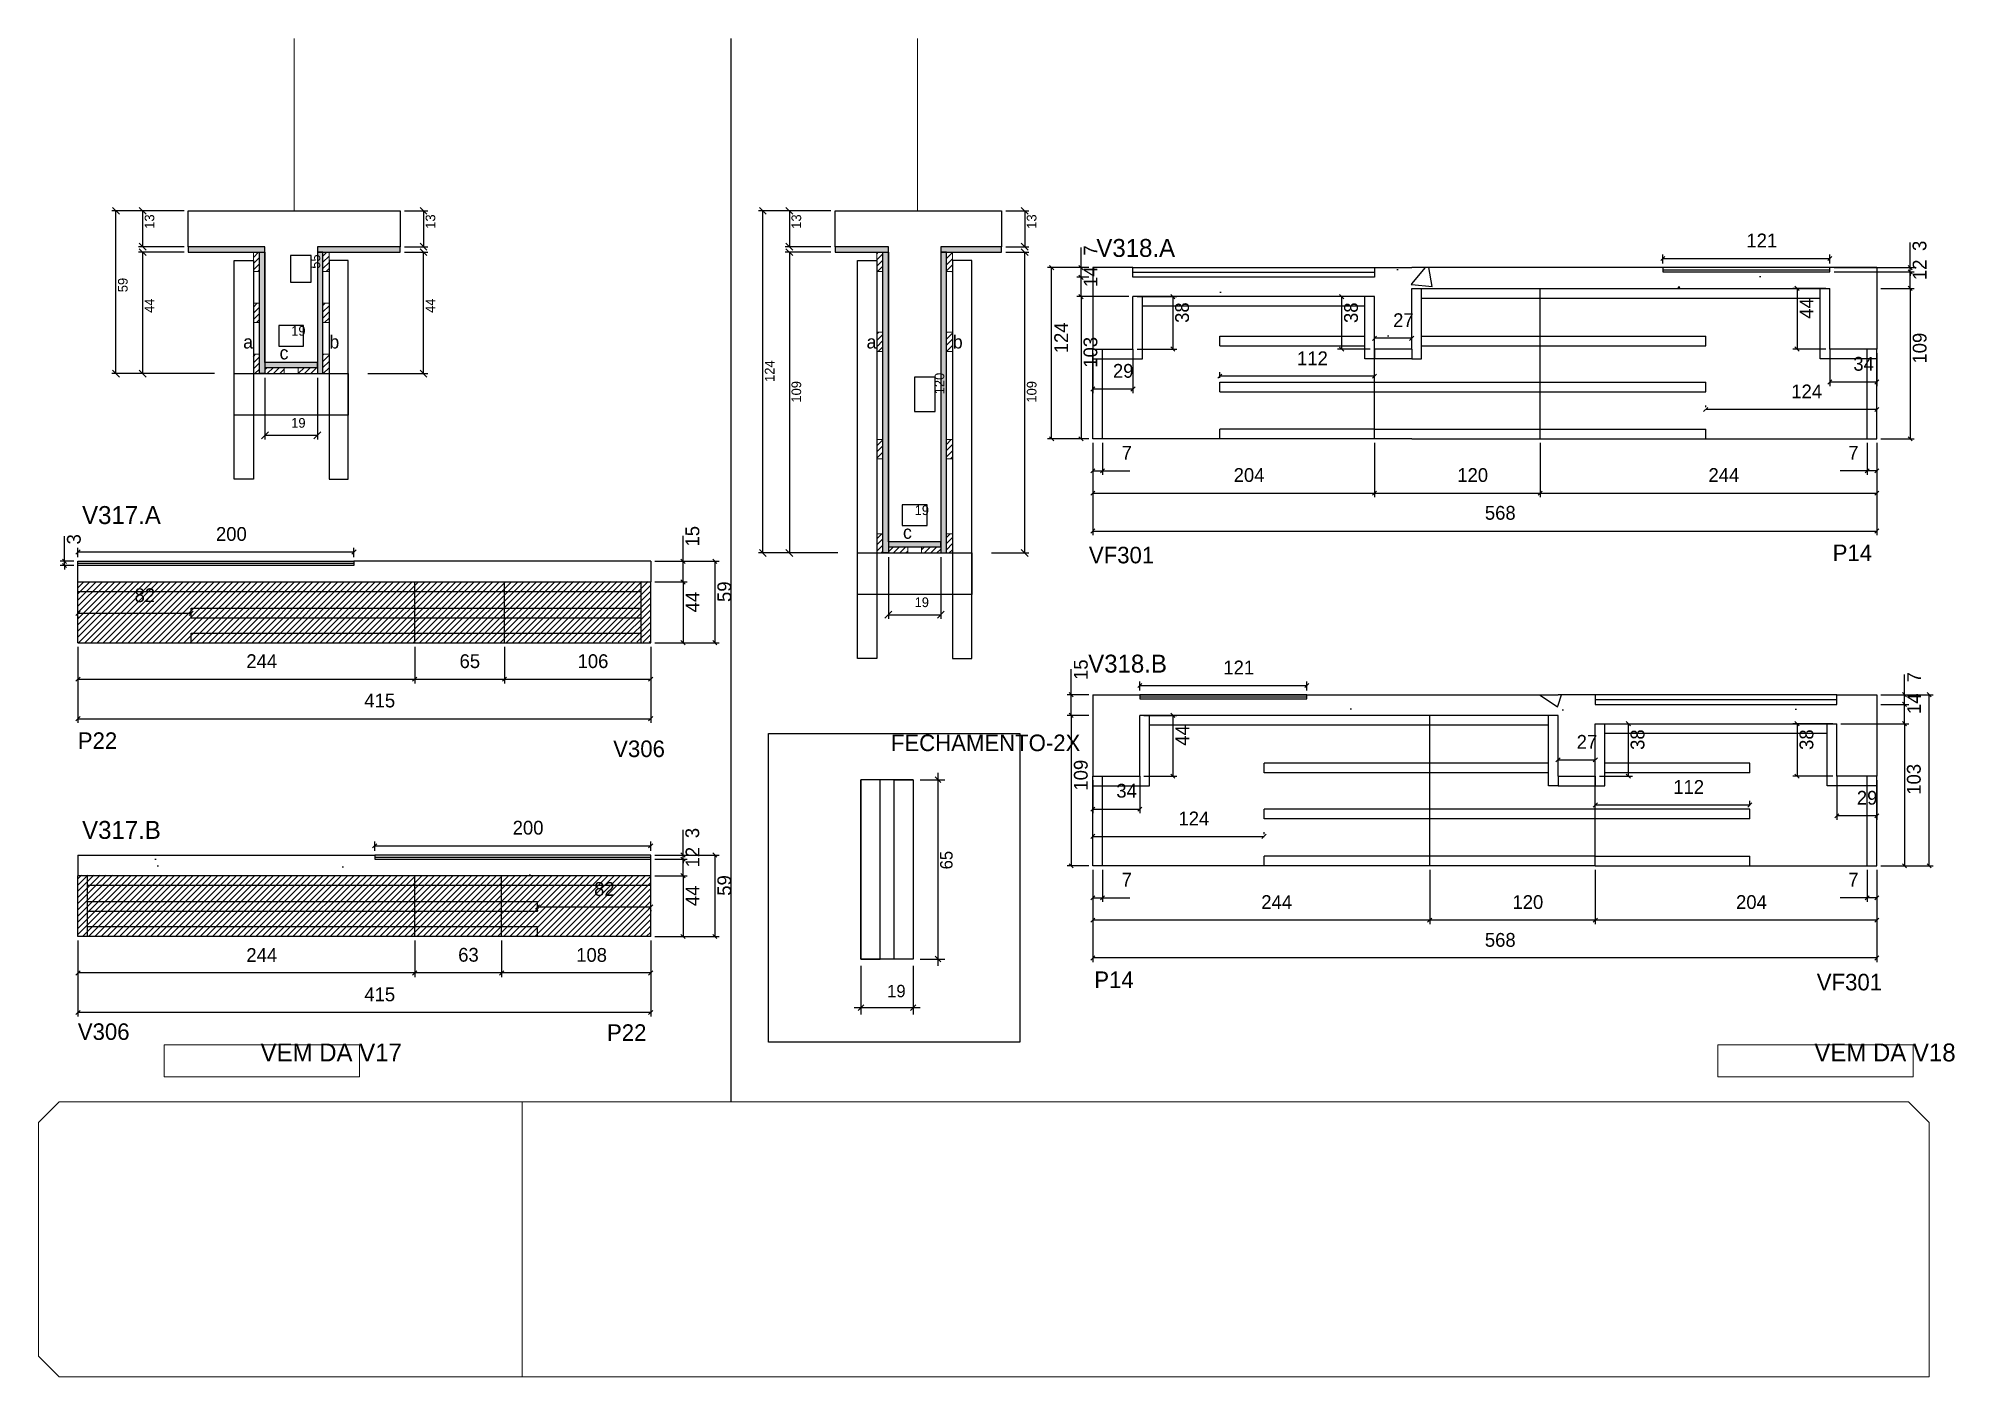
# Model space of a CAD drawing. Header units: metres. Extents: x 3549 to 4937, y 2759 to 3729.
import ezdxf

# ---------------------------------------------------------------- set-up
doc = ezdxf.new("R2010")
doc.units = ezdxf.units.M
for name, color, linetype in [('5', 7, 'Continuous'), ('CONCRETO', 7, 'Continuous'), ('COTA', 7, 'Continuous'), ('Cota Seção (2x)', 7, 'Continuous'), ('Cotas', 7, 'Continuous'), ('detalhes', 7, 'Continuous'), ('Hachura', 7, 'Continuous'), ('Madeira', 7, 'Continuous'), ('Painéis', 7, 'Continuous'), ('REAPROVEITAMENTO', 7, 'Continuous'), ('SARR_2.2x7', 7, 'Continuous'), ('SARR_3.5x7', 7, 'Continuous'), ('SARR_EDITAR', 7, 'Continuous'), ('SARRAFO DE PRESSAO', 7, 'Continuous'), ('TEXTO PILAR', 7, 'Continuous'), ('Texto Seção', 7, 'Continuous')]:
    doc.layers.add(name, color=color, linetype=linetype)

msp = doc.modelspace()

# ---------------------------------------------------------------- hatches: boundary and pattern name
at = {"layer": 'COTA'}
h = msp.add_hatch(dxfattribs=at)
h.set_pattern_fill('AR-CONC')
h.paths.add_polyline_path([(4341.7, 3541.3), (4516.7, 3541.3), (4516.7, 3503.2), (4543.7, 3503.2), (4543.7, 3562.3), (4516.7, 3561.3), (4516.7, 3555.3), (4341.7, 3555.3), (4341.7, 3562.3), (4312.7, 3562.3), (4312.7, 3503.3), (4341.7, 3503.3), (4341.7, 3541.3)])
h = msp.add_hatch(dxfattribs=at)
h.set_pattern_fill('AR-CONC')
h.paths.add_polyline_path([(4725.7, 3559.3), (4725.7, 3562.3), (4543.7, 3562.3), (4543.7, 3547.3), (4846.7, 3547.3), (4846.7, 3504.3), (4880.7, 3504.3), (4880.6, 3562.3), (4846.7, 3562.3), (4846.7, 3559.3), (4725.7, 3559.3)])
h = msp.add_hatch(dxfattribs=at)
h.set_pattern_fill('AR-CONC')
h.paths.add_polyline_path([(3777.3, 3346.5), (3577.3, 3346.5), (3577.3, 3334.5), (3992.3, 3334.5), (3992.3, 3349.5), (3777.3, 3349.5), (3777.3, 3346.5)])
h = msp.add_hatch(dxfattribs=at)
h.set_pattern_fill('AR-CONC')
h.paths.add_polyline_path([(4346.7, 3249.8), (4346.7, 3252.8), (4312.9, 3252.8), (4312.7, 3194.8), (4346.7, 3194.8), (4346.7, 3237.8), (4649.7, 3237.8), (4649.7, 3252.8), (4467.7, 3252.8), (4467.7, 3249.8), (4346.7, 3249.8)])
h = msp.add_hatch(dxfattribs=at)
h.set_pattern_fill('AR-CONC')
h.paths.add_polyline_path([(4851.7, 3231.8), (4676.7, 3231.8), (4676.7, 3193.8), (4649.7, 3193.8), (4649.7, 3252.8), (4676.7, 3251.9), (4676.7, 3245.8), (4851.7, 3245.8), (4851.7, 3252.8), (4880.7, 3252.8), (4880.7, 3193.8), (4851.7, 3193.8), (4851.7, 3231.8)])
h = msp.add_hatch(dxfattribs=at)
h.set_pattern_fill('AR-CONC')
h.paths.add_polyline_path([(3792.3, 3133.6), (3992.3, 3133.6), (3992.3, 3121.6), (3577.3, 3121.6), (3577.3, 3136.6), (3792.3, 3136.6), (3792.3, 3133.6)])
at = {"layer": 'Hachura'}
h = msp.add_hatch(color=7, dxfattribs=at)
h.dxf.hatch_style = 1
h.paths.add_polyline_path([(3712.8, 3573.5), (3712.8, 3577.5), (3657.2, 3577.5), (3657.2, 3573.5), (3712.8, 3573.5)])
h = msp.add_hatch(dxfattribs=at)
h.set_pattern_fill('ANSI31')
h.paths.add_polyline_path([(3704.4, 3559.5), (3708.8, 3559.5), (3708.8, 3573.5), (3704.4, 3573.5), (3704.4, 3559.5)])
h = msp.add_hatch(color=7, dxfattribs=at)
h.dxf.hatch_style = 1
h.paths.add_polyline_path([(3708.8, 3573.5), (3712.8, 3573.5), (3712.8, 3485.5), (3708.8, 3485.5), (3708.8, 3573.5)])
h = msp.add_hatch(color=7, dxfattribs=at)
h.dxf.hatch_style = 1
h.paths.add_polyline_path([(3810.8, 3573.5), (3810.8, 3577.5), (3750.8, 3577.5), (3750.8, 3573.5), (3810.8, 3573.5)])
h = msp.add_hatch(color=7, dxfattribs=at)
h.dxf.hatch_style = 1
h.paths.add_polyline_path([(3754.8, 3575.5), (3750.8, 3575.5), (3750.8, 3485.5), (3754.8, 3485.5), (3754.8, 3575.5)])
h = msp.add_hatch(dxfattribs=at)
h.set_pattern_fill('ANSI31')
h.paths.add_polyline_path([(3759.2, 3559.5), (3754.8, 3559.5), (3754.8, 3573.5), (3759.2, 3573.5), (3759.2, 3559.5)])
h = msp.add_hatch(color=7, dxfattribs=at)
h.dxf.hatch_style = 1
h.paths.add_polyline_path([(4164.5, 3573.5), (4164.5, 3577.5), (4125.9, 3577.5), (4125.9, 3573.5), (4164.5, 3573.5)])
h = msp.add_hatch(dxfattribs=at)
h.set_pattern_fill('ANSI31')
h.paths.add_polyline_path([(4156.1, 3559.5), (4160.5, 3559.5), (4160.5, 3573.5), (4156.1, 3573.5), (4156.1, 3559.5)])
h = msp.add_hatch(color=7, dxfattribs=at)
h.dxf.hatch_style = 1
h.paths.add_polyline_path([(4160.5, 3573.5), (4164.5, 3573.5), (4164.5, 3355.5), (4160.5, 3355.5), (4160.5, 3573.5)])
h = msp.add_hatch(color=7, dxfattribs=at)
h.dxf.hatch_style = 1
h.paths.add_polyline_path([(4246.5, 3573.5), (4246.5, 3577.5), (4202.5, 3577.5), (4202.5, 3573.5), (4246.5, 3573.5)])
h = msp.add_hatch(color=7, dxfattribs=at)
h.dxf.hatch_style = 1
h.paths.add_polyline_path([(4206.5, 3575.5), (4202.5, 3575.5), (4202.5, 3355.5), (4206.5, 3355.5), (4206.5, 3575.5)])
h = msp.add_hatch(dxfattribs=at)
h.set_pattern_fill('ANSI31')
h.paths.add_polyline_path([(4210.9, 3559.5), (4206.5, 3559.5), (4206.5, 3573.5), (4210.9, 3573.5), (4210.9, 3559.5)])
h = msp.add_hatch(dxfattribs=at)
h.set_pattern_fill('ANSI31')
h.paths.add_polyline_path([(3704.4, 3522.5), (3708.8, 3522.5), (3708.8, 3536.5), (3704.4, 3536.5), (3704.4, 3522.5)])
h = msp.add_hatch(dxfattribs=at)
h.set_pattern_fill('ANSI31')
h.paths.add_polyline_path([(3759.2, 3522.5), (3754.8, 3522.5), (3754.8, 3536.5), (3759.2, 3536.5), (3759.2, 3522.5)])
h = msp.add_hatch(dxfattribs=at)
h.set_pattern_fill('ANSI31')
h.paths.add_polyline_path([(4156.1, 3501.5), (4160.5, 3501.5), (4160.5, 3515.5), (4156.1, 3515.5), (4156.1, 3501.5)])
h = msp.add_hatch(dxfattribs=at)
h.set_pattern_fill('ANSI31')
h.paths.add_polyline_path([(4210.9, 3501.5), (4206.5, 3501.5), (4206.5, 3515.5), (4210.9, 3515.5), (4210.9, 3501.5)])
h = msp.add_hatch(dxfattribs=at)
h.set_pattern_fill('ANSI31')
h.paths.add_polyline_path([(3704.4, 3485.5), (3708.8, 3485.5), (3708.8, 3499.5), (3704.4, 3499.5), (3704.4, 3485.5)])
h = msp.add_hatch(dxfattribs=at)
h.set_pattern_fill('ANSI31')
h.paths.add_polyline_path([(3759.2, 3485.5), (3754.8, 3485.5), (3754.8, 3499.5), (3759.2, 3499.5), (3759.2, 3485.5)])
h = msp.add_hatch(color=7, dxfattribs=at)
h.dxf.hatch_style = 1
h.paths.add_polyline_path([(3750.8, 3489.9), (3750.8, 3493.5), (3712.8, 3493.5), (3712.8, 3489.9), (3750.8, 3489.9)])
h = msp.add_hatch(dxfattribs=at)
h.set_pattern_fill('ANSI31')
h.paths.add_polyline_path([(3712.8, 3485.5), (3712.8, 3489.9), (3726.8, 3489.9), (3726.8, 3485.5), (3712.8, 3485.5)])
h = msp.add_hatch(dxfattribs=at)
h.set_pattern_fill('ANSI31')
h.paths.add_polyline_path([(3750.8, 3485.5), (3750.8, 3489.9), (3736.8, 3489.9), (3736.8, 3485.5), (3750.8, 3485.5)])
h = msp.add_hatch(dxfattribs=at)
h.set_pattern_fill('ANSI31')
h.paths.add_polyline_path([(4156.1, 3423.8), (4160.5, 3423.8), (4160.5, 3437.8), (4156.1, 3437.8), (4156.1, 3423.8)])
h = msp.add_hatch(dxfattribs=at)
h.set_pattern_fill('ANSI31')
h.paths.add_polyline_path([(4210.9, 3423.8), (4206.5, 3423.8), (4206.5, 3437.8), (4210.9, 3437.8), (4210.9, 3423.8)])
h = msp.add_hatch(dxfattribs=at)
h.set_pattern_fill('ANSI31')
h.paths.add_polyline_path([(4156.1, 3355.5), (4160.5, 3355.5), (4160.5, 3369.5), (4156.1, 3369.5), (4156.1, 3355.5)])
h = msp.add_hatch(color=7, dxfattribs=at)
h.dxf.hatch_style = 1
h.paths.add_polyline_path([(4202.5, 3359.9), (4202.5, 3363.5), (4164.5, 3363.5), (4164.5, 3359.9), (4202.5, 3359.9)])
h = msp.add_hatch(dxfattribs=at)
h.set_pattern_fill('ANSI31')
h.paths.add_polyline_path([(4210.9, 3355.5), (4206.5, 3355.5), (4206.5, 3369.5), (4210.9, 3369.5), (4210.9, 3355.5)])
h = msp.add_hatch(dxfattribs=at)
h.set_pattern_fill('ANSI31')
h.paths.add_polyline_path([(4164.5, 3355.5), (4164.5, 3359.9), (4178.5, 3359.9), (4178.5, 3355.5), (4164.5, 3355.5)])
h = msp.add_hatch(dxfattribs=at)
h.set_pattern_fill('ANSI31')
h.paths.add_polyline_path([(4202.5, 3355.5), (4202.5, 3359.9), (4188.5, 3359.9), (4188.5, 3355.5), (4202.5, 3355.5)])
at = {"layer": 'REAPROVEITAMENTO'}
h = msp.add_hatch(dxfattribs=at)
h.set_pattern_fill('ANSI31')
h.paths.add_polyline_path([(3992.3, 3290.8), (3992.3, 3334.8), (3577.3, 3334.3), (3577.3, 3290.3), (3992.3, 3290.8)])
h = msp.add_hatch(dxfattribs=at)
h.set_pattern_fill('ANSI31')
h.paths.add_polyline_path([(3577.3, 3077.9), (3577.3, 3121.9), (3992.3, 3121.6), (3992.3, 3077.6), (3577.3, 3077.9)])

# ---------------------------------------------------------------- linework, layer by layer
at = {"layer": 'CONCRETO', "color": 251, "lineweight": 25}
for points in [[(3657.2, 3577.5), (3657.2, 3603.5), (3810.8, 3603.5), (3810.8, 3577.5), (3750.8, 3577.5), (3750.8, 3493.5), (3712.8, 3493.5), (3712.8, 3577.5)], [(4125.9, 3577.5), (4125.9, 3603.5), (4246.5, 3603.5), (4246.5, 3577.5), (4202.5, 3577.5), (4202.5, 3363.5), (4164.5, 3363.5), (4164.5, 3577.5)]]:
    msp.add_lwpolyline(points, close=True, dxfattribs=at)
at = {"layer": 'COTA', "color": 241, "lineweight": 25}
for p, q in [((4050.3, 3728.5), (4050.3, 2957.8)), ((4312.7, 3562.3), (4312.7, 3503.3)), ((4341.7, 3562.3), (4312.7, 3562.3)), ((4516.7, 3562.3), (4543.7, 3562.3)), ((4880.7, 3562.3), (4543.7, 3562.3)), ((4880.7, 3562.3), (4880.7, 3503.3)), ((3577.3, 3334.5), (3577.3, 3346.5)), ((3992.3, 3349.5), (3777.3, 3349.5)), ((3992.3, 3349.5), (3992.3, 3334.5)), ((4312.7, 3252.8), (4312.7, 3193.8)), ((4312.7, 3252.8), (4649.7, 3252.8)), ((4676.7, 3252.8), (4649.7, 3252.8)), ((4851.7, 3252.8), (4880.7, 3252.8)), ((4880.7, 3252.8), (4880.7, 3193.8)), ((3577.3, 3136.6), (3577.3, 3121.6)), ((3577.3, 3136.6), (3792.3, 3136.6)), ((3992.3, 3121.6), (3992.3, 3133.6))]:
    msp.add_line(p, q, dxfattribs=at)
at = {"layer": 'COTA', "color": 4, "lineweight": 25}
for p, q in [((3654.2, 3603.5), (3601.8, 3603.5)), ((3604.8, 3485.5), (3604.8, 3603.5)), ((3654.2, 3603.5), (3621.1, 3603.5)), ((3624.1, 3603.5), (3624.1, 3577.5)), ((3813.8, 3603.5), (3830.7, 3603.5)), ((3827.7, 3603.5), (3827.7, 3577.5)), ((4122.9, 3603.5), (4070.5, 3603.5)), ((4073.5, 3355.5), (4073.5, 3603.5)), ((4122.9, 3603.5), (4089.8, 3603.5)), ((4092.8, 3603.5), (4092.8, 3577.5)), ((4249.5, 3603.5), (4266.3, 3603.5)), ((4263.3, 3603.5), (4263.3, 3577.5)), ((3654.2, 3577.5), (3621.1, 3577.5)), ((3654.2, 3573.5), (3621.1, 3573.5)), ((3624.1, 3573.5), (3624.1, 3485.5)), ((3813.8, 3577.5), (3830.7, 3577.5)), ((3813.8, 3573.5), (3830.7, 3573.5)), ((3827.7, 3485.5), (3827.7, 3573.5)), ((4122.9, 3577.5), (4089.8, 3577.5)), ((4122.9, 3573.5), (4089.8, 3573.5)), ((4092.8, 3573.5), (4092.8, 3355.5)), ((4249.5, 3577.5), (4266.3, 3577.5)), ((4249.5, 3573.5), (4266.3, 3573.5)), ((4263.3, 3355.5), (4263.3, 3573.5)), ((4304.1, 3562.3), (4304.1, 3577)), ((4725.7, 3565.3), (4725.7, 3571.9)), ((4725.7, 3568.9), (4846.7, 3568.9)), ((4846.7, 3565.3), (4846.7, 3571.9)), ((4904.8, 3562.3), (4904.8, 3580.6)), ((4309.7, 3562.3), (4301.1, 3562.3)), ((4309.7, 3555.3), (4301.1, 3555.3)), ((4309.7, 3555.3), (4301.1, 3555.3)), ((4304.1, 3555.3), (4304.1, 3562.3)), ((4304.1, 3541.3), (4304.1, 3555.3)), ((4849.7, 3562.3), (4907.8, 3562.3)), ((4849.7, 3559.3), (4907.8, 3559.3)), ((4849.7, 3559.3), (4907.8, 3559.3)), ((4904.8, 3559.3), (4904.8, 3562.3)), ((4904.8, 3547.3), (4904.8, 3559.3)), ((4904.8, 3559.3), (4904.8, 3556.3)), ((4338.7, 3541.3), (4301.1, 3541.3)), ((4338.7, 3541.3), (4301.1, 3541.3)), ((4304.1, 3541.3), (4304.1, 3438.3)), ((4883.7, 3547.3), (4907.8, 3547.3)), ((4883.7, 3547.3), (4907.8, 3547.3)), ((4904.8, 3547.3), (4904.8, 3438.3)), ((3676.2, 3485.5), (3601.8, 3485.5)), ((3676.2, 3485.5), (3621.1, 3485.5)), ((3787.4, 3485.5), (3830.7, 3485.5)), ((3712.8, 3482.5), (3712.8, 3437.8)), ((3750.8, 3482.5), (3750.8, 3437.8)), ((3712.8, 3440.8), (3750.8, 3440.8)), ((4309.7, 3438.3), (4301.1, 3438.3)), ((4312.7, 3435.3), (4312.7, 3412.1)), ((4319.7, 3435.3), (4319.7, 3412.1)), ((4516.7, 3435.3), (4516.7, 3395.9)), ((4636.7, 3435.3), (4636.7, 3395.9)), ((4636.7, 3435.3), (4636.7, 3395.9)), ((4873.7, 3435.3), (4873.7, 3412.1)), ((4880.7, 3435.3), (4880.7, 3395.9)), ((4880.7, 3435.3), (4880.7, 3412.1)), ((4883.7, 3438.3), (4907.8, 3438.3)), ((4312.7, 3415.1), (4319.7, 3415.1)), ((4319.7, 3415.1), (4339.4, 3415.1)), ((4873.7, 3415.1), (4854.1, 3415.1)), ((4880.7, 3415.1), (4873.7, 3415.1)), ((4516.7, 3398.9), (4636.7, 3398.9)), ((4636.7, 3398.9), (4880.7, 3398.9)), ((3567.5, 3349.5), (3567.5, 3367.8)), ((4015.7, 3349.5), (4015.7, 3367.9)), ((3574.3, 3349.5), (3564.5, 3349.5)), ((3574.3, 3346.5), (3564.5, 3346.5)), ((3567.5, 3346.5), (3567.5, 3349.5)), ((3567.5, 3346.5), (3567.5, 3343.5)), ((3577.3, 3352.5), (3577.3, 3359.2)), ((3777.3, 3356.2), (3577.3, 3356.2)), ((3777.3, 3352.5), (3777.3, 3359.2)), ((3995.3, 3349.5), (4018.7, 3349.5)), ((3995.3, 3349.5), (4041.8, 3349.5)), ((4015.7, 3334.5), (4015.7, 3349.5)), ((4038.8, 3349.5), (4038.8, 3290.5)), ((4127.9, 3355.5), (4070.5, 3355.5)), ((4127.9, 3355.5), (4089.8, 3355.5)), ((4164.5, 3352.5), (4164.5, 3307.8)), ((4202.5, 3352.5), (4202.5, 3307.8)), ((4239.1, 3355.5), (4266.3, 3355.5)), ((3995.3, 3334.5), (4018.7, 3334.5)), ((3995.3, 3334.5), (4018.7, 3334.5)), ((4015.7, 3334.5), (4015.7, 3290.5)), ((3577.3, 3311.8), (3659.3, 3311.8)), ((3577.3, 3309.5), (3577.3, 3308.8)), ((3659.3, 3309.5), (3659.3, 3308.8)), ((4164.5, 3310.8), (4202.5, 3310.8)), ((3577.3, 3287.5), (3577.3, 3261)), ((3577.3, 3287.5), (3577.3, 3232.4)), ((3821.3, 3287.5), (3821.3, 3261)), ((3821.3, 3287.5), (3821.3, 3261)), ((3886.3, 3287.5), (3886.3, 3261)), ((3886.3, 3287.5), (3886.3, 3261)), ((3992.3, 3287.5), (3992.3, 3261)), ((3992.3, 3287.5), (3992.3, 3232.4)), ((3995.3, 3290.5), (4018.7, 3290.5)), ((3995.3, 3290.5), (4041.8, 3290.5)), ((3577.3, 3264), (3821.3, 3264)), ((3821.3, 3264), (3886.3, 3264)), ((3886.3, 3264), (3992.3, 3264)), ((4297, 3252.8), (4297, 3271.2)), ((4900.8, 3252.8), (4900.8, 3267.5)), ((4309.7, 3252.8), (4294, 3252.8)), ((4297, 3237.8), (4297, 3252.8)), ((4346.7, 3255.8), (4346.7, 3262.4)), ((4346.7, 3259.4), (4467.7, 3259.4)), ((4467.7, 3255.8), (4467.7, 3262.4)), ((4883.7, 3252.8), (4903.8, 3252.8)), ((4900.8, 3245.8), (4900.8, 3252.8)), ((3577.3, 3235.4), (3992.3, 3235.4)), ((4309.7, 3237.8), (4294, 3237.8)), ((4309.7, 3237.8), (4294, 3237.8)), ((4297, 3237.8), (4297, 3128.8)), ((4883.7, 3245.8), (4903.8, 3245.8)), ((4883.7, 3245.8), (4903.8, 3245.8)), ((4900.8, 3231.8), (4900.8, 3245.8)), ((4854.7, 3231.8), (4903.8, 3231.8)), ((4854.7, 3231.8), (4903.8, 3231.8)), ((4900.8, 3231.8), (4900.8, 3128.8)), ((4200.5, 3056.2), (4200.5, 3196.2)), ((4187.5, 3191.2), (4205.5, 3191.2)), ((4015.7, 3136.6), (4015.7, 3154.9)), ((3792.3, 3139.6), (3792.3, 3146.3)), ((3792.3, 3143.3), (3992.3, 3143.3)), ((3992.3, 3139.6), (3992.3, 3146.3)), ((3995.3, 3136.6), (4018.7, 3136.6)), ((3995.3, 3136.6), (4041.8, 3136.6)), ((3995.3, 3133.6), (4018.7, 3133.6)), ((3995.3, 3133.6), (4018.7, 3133.6)), ((4015.7, 3133.6), (4015.7, 3136.6)), ((4015.7, 3133.6), (4015.7, 3130.6)), ((4015.7, 3121.6), (4015.7, 3133.6)), ((4038.8, 3136.6), (4038.8, 3077.6)), ((4309.7, 3128.8), (4294, 3128.8)), ((4312.7, 3125.8), (4312.7, 3086.4)), ((4312.7, 3125.8), (4312.7, 3102.6)), ((4319.7, 3125.8), (4319.7, 3102.6)), ((4556.7, 3125.8), (4556.7, 3086.4)), ((4556.7, 3125.8), (4556.7, 3086.4)), ((4676.7, 3125.8), (4676.7, 3086.4)), ((4873.7, 3125.8), (4873.7, 3102.6)), ((4880.7, 3125.8), (4880.7, 3102.6)), ((4883.7, 3128.8), (4903.8, 3128.8)), ((3995.3, 3121.6), (4018.7, 3121.6)), ((3995.3, 3121.6), (4018.7, 3121.6)), ((4015.7, 3121.6), (4015.7, 3077.6)), ((3992.3, 3098.9), (3910.3, 3098.9)), ((3910.3, 3096.6), (3910.3, 3095.9)), ((3992.3, 3096.6), (3992.3, 3095.9)), ((4312.7, 3105.6), (4319.7, 3105.6)), ((4319.7, 3105.6), (4339.4, 3105.6)), ((4873.7, 3105.6), (4854.1, 3105.6)), ((4880.7, 3105.6), (4873.7, 3105.6)), ((4556.7, 3089.4), (4312.7, 3089.4)), ((4676.7, 3089.4), (4556.7, 3089.4)), ((3577.3, 3074.6), (3577.3, 3048.1)), ((3577.3, 3074.6), (3577.3, 3019.5)), ((3821.3, 3074.6), (3821.3, 3048.1)), ((3821.3, 3074.6), (3821.3, 3048.1)), ((3884.3, 3074.6), (3884.3, 3048.1)), ((3884.3, 3074.6), (3884.3, 3048.1)), ((3992.3, 3074.6), (3992.3, 3048.1)), ((3992.3, 3074.6), (3992.3, 3019.5)), ((3995.3, 3077.6), (4018.7, 3077.6)), ((3995.3, 3077.6), (4041.8, 3077.6)), ((4144.6, 3056.2), (4144.6, 3021)), ((4182.5, 3056.2), (4182.5, 3021)), ((4187.5, 3061.2), (4205.5, 3061.2)), ((3821.3, 3051.1), (3577.3, 3051.1)), ((3884.3, 3051.1), (3821.3, 3051.1)), ((3992.3, 3051.1), (3884.3, 3051.1)), ((3992.3, 3022.5), (3577.3, 3022.5)), ((4139.6, 3026), (4187.5, 3026))]:
    msp.add_line(p, q, dxfattribs=at)
at = {"layer": 'COTA', "color": 0, "lineweight": 25}
for p, q in [((4727.2, 3570.4), (4724.2, 3567.4)), ((4845.2, 3567.4), (4848.2, 3570.4)), ((4305.6, 3560.8), (4302.6, 3563.8)), ((4305.6, 3553.8), (4302.6, 3556.8)), ((4302.6, 3556.8), (4305.6, 3553.8)), ((4903.3, 3563.8), (4906.3, 3560.8)), ((4906.3, 3557.8), (4903.3, 3560.8)), ((4906.3, 3557.8), (4903.3, 3560.8)), ((4305.6, 3539.8), (4302.6, 3542.8)), ((4302.6, 3542.8), (4305.6, 3539.8)), ((4903.3, 3548.8), (4906.3, 3545.8)), ((4906.3, 3545.8), (4903.3, 3548.8)), ((4302.6, 3439.8), (4305.6, 3436.8)), ((4903.3, 3439.8), (4906.3, 3436.8)), ((4314.2, 3416.6), (4311.2, 3413.6)), ((4318.2, 3413.6), (4321.2, 3416.6)), ((4875.2, 3416.6), (4872.2, 3413.6)), ((4879.2, 3413.6), (4882.2, 3416.6)), ((4518.2, 3400.4), (4515.2, 3397.4)), ((4635.2, 3397.4), (4638.2, 3400.4)), ((4638.2, 3400.4), (4635.2, 3397.4)), ((4879.2, 3397.4), (4882.2, 3400.4)), ((3566, 3351), (3569, 3348)), ((3569, 3345), (3566, 3348)), ((3578.8, 3357.7), (3575.8, 3354.7)), ((3775.8, 3354.7), (3778.8, 3357.7)), ((4017.2, 3348), (4014.2, 3351)), ((4040.3, 3348), (4037.3, 3351)), ((4014.2, 3336), (4017.2, 3333)), ((4017.2, 3333), (4014.2, 3336)), ((3578.8, 3313.3), (3575.8, 3310.3)), ((3657.8, 3310.3), (3660.8, 3313.3)), ((4014.2, 3292), (4017.2, 3289)), ((4037.3, 3292), (4040.3, 3289)), ((3578.8, 3265.5), (3575.8, 3262.5)), ((3819.8, 3262.5), (3822.8, 3265.5)), ((3822.8, 3265.5), (3819.8, 3262.5)), ((3887.8, 3265.5), (3884.8, 3262.5)), ((3884.8, 3262.5), (3887.8, 3265.5)), ((3990.8, 3262.5), (3993.8, 3265.5)), ((4298.5, 3251.3), (4295.5, 3254.3)), ((4348.2, 3260.9), (4345.2, 3257.9)), ((4466.2, 3257.9), (4469.2, 3260.9)), ((4902.3, 3251.3), (4899.3, 3254.3)), ((3578.8, 3236.9), (3575.8, 3233.9)), ((3990.8, 3233.9), (3993.8, 3236.9)), ((4295.5, 3239.3), (4298.5, 3236.3)), ((4298.5, 3236.3), (4295.5, 3239.3)), ((4902.3, 3244.3), (4899.3, 3247.3)), ((4899.3, 3247.3), (4902.3, 3244.3)), ((4902.3, 3230.3), (4899.3, 3233.3)), ((4899.3, 3233.3), (4902.3, 3230.3)), ((3793.8, 3144.8), (3790.8, 3141.8)), ((3990.8, 3141.8), (3993.8, 3144.8)), ((4014.2, 3138.1), (4017.2, 3135.1)), ((4040.3, 3135.1), (4037.3, 3138.1)), ((4017.2, 3132.1), (4014.2, 3135.1)), ((4017.2, 3132.1), (4014.2, 3135.1)), ((4295.5, 3130.3), (4298.5, 3127.3)), ((4899.3, 3130.3), (4902.3, 3127.3)), ((4014.2, 3123.1), (4017.2, 3120.1)), ((4017.2, 3120.1), (4014.2, 3123.1)), ((3911.8, 3100.4), (3908.8, 3097.4)), ((3990.8, 3097.4), (3993.8, 3100.4)), ((4314.2, 3107.1), (4311.2, 3104.1)), ((4318.2, 3104.1), (4321.2, 3107.1)), ((4875.2, 3107.1), (4872.2, 3104.1)), ((4879.2, 3104.1), (4882.2, 3107.1)), ((4314.2, 3090.9), (4311.2, 3087.9)), ((4558.2, 3090.9), (4555.2, 3087.9)), ((4555.2, 3087.9), (4558.2, 3090.9)), ((4675.2, 3087.9), (4678.2, 3090.9)), ((4014.2, 3079.1), (4017.2, 3076.1)), ((4037.3, 3079.1), (4040.3, 3076.1)), ((3578.8, 3052.6), (3575.8, 3049.6)), ((3819.8, 3049.6), (3822.8, 3052.6)), ((3822.8, 3052.6), (3819.8, 3049.6)), ((3885.8, 3052.6), (3882.8, 3049.6)), ((3882.8, 3049.6), (3885.8, 3052.6)), ((3990.8, 3049.6), (3993.8, 3052.6)), ((3578.8, 3024), (3575.8, 3021)), ((3990.8, 3021), (3993.8, 3024))]:
    msp.add_line(p, q, dxfattribs=at)
for points in [[(3607.3, 3601), (3602.3, 3606)], [(3626.6, 3601), (3621.6, 3606)], [(3830.2, 3601), (3825.2, 3606)], [(4076, 3601), (4071, 3606)], [(4095.3, 3601), (4090.3, 3606)], [(4265.8, 3601), (4260.8, 3606)], [(3621.6, 3580), (3626.6, 3575)], [(3626.6, 3571), (3621.6, 3576)], [(3825.2, 3580), (3830.2, 3575)], [(3830.2, 3571), (3825.2, 3576)], [(4090.3, 3580), (4095.3, 3575)], [(4095.3, 3571), (4090.3, 3576)], [(4260.8, 3580), (4265.8, 3575)], [(4265.8, 3571), (4260.8, 3576)], [(3602.3, 3488), (3607.3, 3483)], [(3621.6, 3488), (3626.6, 3483)], [(3825.2, 3488), (3830.2, 3483)], [(3715.3, 3443.3), (3710.3, 3438.3)], [(3748.3, 3438.3), (3753.3, 3443.3)], [(4071, 3358), (4076, 3353)], [(4090.3, 3358), (4095.3, 3353)], [(4260.8, 3358), (4265.8, 3353)], [(4167, 3313.3), (4162, 3308.3)], [(4200, 3308.3), (4205, 3313.3)], [(4202.5, 3189.2), (4198.5, 3193.2)], [(4198.5, 3063.2), (4202.5, 3059.2)], [(4146.6, 3028), (4142.6, 3024)], [(4180.5, 3024), (4184.5, 3028)]]:
    msp.add_lwpolyline(points, dxfattribs=at)
at = {"layer": 'Cota Seção (2x)', "color": 180, "lineweight": 25}
for p, q in [((3746.3, 3571.2), (3731.3, 3571.2)), ((3731.3, 3571.2), (3731.3, 3551.9)), ((3746.3, 3551.9), (3746.3, 3571.2)), ((3731.3, 3551.9), (3746.3, 3551.9)), ((3740.8, 3520.5), (3722.8, 3520.5)), ((3722.8, 3520.5), (3722.8, 3505.5)), ((3740.8, 3505.5), (3740.8, 3520.5)), ((3722.8, 3505.5), (3740.8, 3505.5)), ((4198.5, 3483), (4183.5, 3483)), ((4183.5, 3483), (4183.5, 3458)), ((4198.5, 3458), (4198.5, 3483)), ((4183.5, 3458), (4198.5, 3458)), ((4192.5, 3390.5), (4174.5, 3390.5)), ((4174.5, 3390.5), (4174.5, 3375.5)), ((4192.5, 3375.5), (4192.5, 3390.5)), ((4174.5, 3375.5), (4192.5, 3375.5))]:
    msp.add_line(p, q, dxfattribs=at)
at = {"layer": 'Cotas', "color": 1, "lineweight": 25}
msp.add_lwpolyline([(4077.7, 3224.6), (4259.7, 3224.6), (4259.7, 3001), (4077.7, 3001)], close=True, dxfattribs=at)
at = {"layer": 'Madeira', "color": 126, "lineweight": 18}
for points in [[(3704.4, 3559.5), (3708.8, 3559.5), (3708.8, 3573.5), (3704.4, 3573.5)], [(3759.2, 3559.5), (3754.8, 3559.5), (3754.8, 3573.5), (3759.2, 3573.5)], [(4156.1, 3559.5), (4160.5, 3559.5), (4160.5, 3573.5), (4156.1, 3573.5)], [(4210.9, 3559.5), (4206.5, 3559.5), (4206.5, 3573.5), (4210.9, 3573.5)], [(3704.4, 3522.5), (3708.8, 3522.5), (3708.8, 3536.5), (3704.4, 3536.5)], [(3759.2, 3522.5), (3754.8, 3522.5), (3754.8, 3536.5), (3759.2, 3536.5)], [(4156.1, 3501.5), (4160.5, 3501.5), (4160.5, 3515.5), (4156.1, 3515.5)], [(4210.9, 3501.5), (4206.5, 3501.5), (4206.5, 3515.5), (4210.9, 3515.5)], [(3704.4, 3485.5), (3708.8, 3485.5), (3708.8, 3499.5), (3704.4, 3499.5)], [(3759.2, 3485.5), (3754.8, 3485.5), (3754.8, 3499.5), (3759.2, 3499.5)], [(3712.8, 3485.5), (3712.8, 3489.9), (3726.8, 3489.9), (3726.8, 3485.5)], [(3750.8, 3485.5), (3750.8, 3489.9), (3736.8, 3489.9), (3736.8, 3485.5)], [(4156.1, 3423.8), (4160.5, 3423.8), (4160.5, 3437.8), (4156.1, 3437.8)], [(4210.9, 3423.8), (4206.5, 3423.8), (4206.5, 3437.8), (4210.9, 3437.8)], [(4156.1, 3355.5), (4160.5, 3355.5), (4160.5, 3369.5), (4156.1, 3369.5)], [(4210.9, 3355.5), (4206.5, 3355.5), (4206.5, 3369.5), (4210.9, 3369.5)], [(4164.5, 3355.5), (4164.5, 3359.9), (4178.5, 3359.9), (4178.5, 3355.5)], [(4202.5, 3355.5), (4202.5, 3359.9), (4188.5, 3359.9), (4188.5, 3355.5)]]:
    msp.add_lwpolyline(points, close=True, dxfattribs=at)
at = {"layer": 'Painéis', "color": 4, "lineweight": 25}
for p, q in [((4309.7, 3562.3), (4279.8, 3562.3)), ((4282.8, 3438.3), (4282.8, 3562.3)), ((4344.7, 3541.3), (4373.6, 3541.3)), ((4370.6, 3541.3), (4370.6, 3503.3)), ((4513.7, 3541.3), (4489.9, 3541.3)), ((4492.9, 3541.3), (4492.9, 3503.2)), ((4843.7, 3547.3), (4819.9, 3547.3)), ((4822.9, 3547.3), (4822.9, 3503.3)), ((4516.7, 3506.2), (4516.7, 3514.1)), ((4543.7, 3506.2), (4543.7, 3514.1)), ((4312.7, 3500.3), (4312.7, 3471.4)), ((4341.7, 3500.3), (4341.7, 3471.4)), ((4344.7, 3503.3), (4373.6, 3503.3)), ((4513.7, 3503.2), (4489.9, 3503.2)), ((4543.7, 3511.1), (4516.7, 3511.1)), ((4843.7, 3503.3), (4819.9, 3503.3)), ((4846.7, 3500.3), (4846.7, 3476.4)), ((4880.7, 3500.3), (4880.7, 3476.4)), ((4404.7, 3482.4), (4404.7, 3486.6)), ((4516.7, 3482.4), (4516.7, 3486.6)), ((4312.7, 3474.4), (4341.7, 3474.4)), ((4516.7, 3483.6), (4404.7, 3483.6)), ((4880.7, 3479.4), (4846.7, 3479.4)), ((4756.7, 3461.1), (4756.7, 3462.5)), ((4880.7, 3459.5), (4756.7, 3459.5)), ((4880.7, 3461.1), (4880.7, 3462.5)), ((4309.7, 3438.3), (4279.8, 3438.3)), ((4312.7, 3435.3), (4312.7, 3395.9)), ((4312.7, 3435.3), (4312.7, 3368.4)), ((4516.7, 3435.3), (4516.7, 3395.9)), ((4880.7, 3435.3), (4880.7, 3368.4)), ((4312.7, 3398.9), (4516.7, 3398.9)), ((4312.7, 3371.4), (4880.7, 3371.4)), ((4883.7, 3252.8), (4921.6, 3252.8)), ((4918.6, 3128.8), (4918.6, 3252.8)), ((4349.7, 3237.8), (4373.6, 3237.8)), ((4370.6, 3237.8), (4370.6, 3193.8)), ((4679.7, 3231.8), (4703.6, 3231.8)), ((4700.6, 3231.8), (4700.6, 3193.8)), ((4848.7, 3231.8), (4819.9, 3231.8)), ((4822.9, 3231.8), (4822.9, 3193.8)), ((4649.7, 3196.8), (4649.7, 3208.6)), ((4676.7, 3196.8), (4676.7, 3208.6)), ((4349.7, 3193.8), (4373.6, 3193.8)), ((4649.7, 3205.6), (4676.7, 3205.6)), ((4679.7, 3193.8), (4703.6, 3193.8)), ((4848.7, 3193.8), (4819.9, 3193.8)), ((4312.7, 3190.8), (4312.7, 3166.9)), ((4346.7, 3190.8), (4346.7, 3166.9)), ((4851.7, 3190.8), (4851.7, 3162)), ((4880.7, 3190.8), (4880.7, 3162)), ((4312.7, 3169.9), (4346.7, 3169.9)), ((4676.7, 3172.9), (4676.7, 3175.9)), ((4676.7, 3172.9), (4788.7, 3172.9)), ((4788.7, 3172.9), (4788.7, 3175.9)), ((4312.7, 3151.6), (4312.7, 3153.1)), ((4436.7, 3151.6), (4436.7, 3153.1)), ((4880.7, 3165), (4851.7, 3165)), ((4312.7, 3150.1), (4436.7, 3150.1)), ((4312.7, 3125.8), (4312.7, 3059)), ((4676.7, 3125.8), (4676.7, 3086.4)), ((4880.7, 3125.8), (4880.7, 3086.4)), ((4880.7, 3125.8), (4880.7, 3059)), ((4883.7, 3128.8), (4921.6, 3128.8)), ((4880.7, 3089.4), (4676.7, 3089.4)), ((4880.7, 3062), (4312.7, 3062))]:
    msp.add_line(p, q, dxfattribs=at)
at = {"layer": 'Painéis', "color": 0, "lineweight": 25}
for p, q in [((4284.3, 3560.8), (4281.3, 3563.8)), ((4372.1, 3539.8), (4369.1, 3542.8)), ((4494.4, 3539.8), (4491.4, 3542.8)), ((4824.4, 3545.8), (4821.4, 3548.8)), ((4369.1, 3504.8), (4372.1, 3501.8)), ((4491.4, 3504.7), (4494.4, 3501.7)), ((4518.2, 3512.6), (4515.2, 3509.6)), ((4542.2, 3509.6), (4545.2, 3512.6)), ((4821.4, 3504.8), (4824.4, 3501.8)), ((4314.2, 3475.9), (4311.2, 3472.9)), ((4340.2, 3472.9), (4343.2, 3475.9)), ((4406.2, 3485.1), (4403.2, 3482.1)), ((4515.2, 3482.1), (4518.2, 3485.1)), ((4848.2, 3480.9), (4845.2, 3477.9)), ((4879.2, 3477.9), (4882.2, 3480.9)), ((4758.2, 3461), (4755.2, 3458)), ((4879.2, 3458), (4882.2, 3461)), ((4281.3, 3439.8), (4284.3, 3436.8)), ((4314.2, 3400.4), (4311.2, 3397.4)), ((4515.2, 3397.4), (4518.2, 3400.4)), ((4314.2, 3372.9), (4311.2, 3369.9)), ((4879.2, 3369.9), (4882.2, 3372.9)), ((4920.1, 3251.3), (4917.1, 3254.3)), ((4372.1, 3236.3), (4369.1, 3239.3)), ((4702.1, 3230.3), (4699.1, 3233.3)), ((4824.4, 3230.3), (4821.4, 3233.3)), ((4369.1, 3195.3), (4372.1, 3192.3)), ((4651.2, 3207.1), (4648.2, 3204.1)), ((4675.2, 3204.1), (4678.2, 3207.1)), ((4699.1, 3195.3), (4702.1, 3192.3)), ((4821.4, 3195.3), (4824.4, 3192.3)), ((4314.2, 3171.4), (4311.2, 3168.4)), ((4345.2, 3168.4), (4348.2, 3171.4)), ((4678.2, 3174.4), (4675.2, 3171.4)), ((4787.2, 3171.4), (4790.2, 3174.4)), ((4853.2, 3166.5), (4850.2, 3163.5)), ((4879.2, 3163.5), (4882.2, 3166.5)), ((4314.2, 3151.6), (4311.2, 3148.6)), ((4435.2, 3148.6), (4438.2, 3151.6)), ((4917.1, 3130.3), (4920.1, 3127.3)), ((4678.2, 3090.9), (4675.2, 3087.9)), ((4879.2, 3087.9), (4882.2, 3090.9)), ((4314.2, 3063.5), (4311.2, 3060.5)), ((4879.2, 3060.5), (4882.2, 3063.5))]:
    msp.add_line(p, q, dxfattribs=at)
at = {"layer": 'Painéis', "color": 200, "lineweight": 25}
for p, q in [((4516.7, 3541.3), (4341.7, 3541.3)), ((4341.7, 3503.3), (4341.7, 3541.3)), ((4516.7, 3503.2), (4516.7, 3541.3)), ((4543.7, 3547.3), (4846.7, 3547.3)), ((4543.7, 3503.2), (4543.7, 3547.3)), ((4636.7, 3438.3), (4636.7, 3547.3)), ((4846.7, 3503.3), (4846.7, 3547.3)), ((4312.7, 3438.3), (4312.7, 3503.3)), ((4312.7, 3503.3), (4341.7, 3503.3)), ((4516.7, 3438.3), (4516.7, 3503.2)), ((4543.7, 3503.2), (4516.7, 3503.2)), ((4880.7, 3503.3), (4846.7, 3503.3)), ((4880.7, 3438.3), (4880.7, 3503.3)), ((4543.7, 3438.3), (4312.7, 3438.3)), ((4543.7, 3438.3), (4880.7, 3438.3)), ((3577.3, 3334.5), (3992.3, 3334.5)), ((3577.3, 3290.5), (3577.3, 3334.5)), ((3821.3, 3290.5), (3821.3, 3334.5)), ((3886.3, 3290.5), (3886.3, 3334.5)), ((3992.3, 3290.5), (3992.3, 3334.5)), ((3577.3, 3290.5), (3992.3, 3290.5)), ((4649.7, 3237.8), (4346.7, 3237.8)), ((4346.7, 3193.8), (4346.7, 3237.8)), ((4556.7, 3128.8), (4556.7, 3237.8)), ((4649.7, 3193.8), (4649.7, 3237.8)), ((4676.7, 3231.8), (4851.7, 3231.8)), ((4676.7, 3193.8), (4676.7, 3231.8)), ((4851.7, 3193.8), (4851.7, 3231.8)), ((4312.7, 3128.8), (4312.7, 3193.8)), ((4312.7, 3193.8), (4346.7, 3193.8)), ((4649.7, 3193.8), (4676.7, 3193.8)), ((4676.7, 3128.8), (4676.7, 3193.8)), ((4880.7, 3193.8), (4851.7, 3193.8)), ((4880.7, 3128.8), (4880.7, 3193.8)), ((4182.5, 3191.2), (4144.6, 3191.2)), ((4144.6, 3061.2), (4144.6, 3191.2)), ((4182.5, 3191.2), (4182.5, 3061.2)), ((4676.7, 3128.8), (4312.7, 3128.8)), ((4676.7, 3128.8), (4880.7, 3128.8)), ((3992.3, 3121.6), (3577.3, 3121.6)), ((3577.3, 3077.6), (3577.3, 3121.6)), ((3821.3, 3077.6), (3821.3, 3121.6)), ((3884.3, 3077.6), (3884.3, 3121.6)), ((3992.3, 3077.6), (3992.3, 3121.6)), ((3992.3, 3077.6), (3577.3, 3077.6)), ((4182.5, 3061.2), (4144.6, 3061.2))]:
    msp.add_line(p, q, dxfattribs=at)
for points in [[(3712.8, 3573.5), (3712.8, 3577.5), (3657.2, 3577.5), (3657.2, 3573.5)], [(3708.8, 3573.5), (3712.8, 3573.5), (3712.8, 3485.5), (3708.8, 3485.5)], [(3810.8, 3573.5), (3810.8, 3577.5), (3750.8, 3577.5), (3750.8, 3573.5)], [(3754.8, 3573.5), (3750.8, 3573.5), (3750.8, 3485.5), (3754.8, 3485.5)], [(4164.5, 3573.5), (4164.5, 3577.5), (4125.9, 3577.5), (4125.9, 3573.5)], [(4160.5, 3573.5), (4164.5, 3573.5), (4164.5, 3355.5), (4160.5, 3355.5)], [(4246.5, 3573.5), (4246.5, 3577.5), (4202.5, 3577.5), (4202.5, 3573.5)], [(4206.5, 3573.5), (4202.5, 3573.5), (4202.5, 3355.5), (4206.5, 3355.5)], [(4516.7, 3555.3), (4341.7, 3555.3), (4341.7, 3562.3), (4516.7, 3562.3)], [(4846.7, 3562.3), (4725.7, 3562.3), (4725.7, 3559.3), (4846.7, 3559.3)], [(3750.8, 3489.9), (3750.8, 3493.5), (3712.8, 3493.5), (3712.8, 3489.9)], [(4202.5, 3359.9), (4202.5, 3363.5), (4164.5, 3363.5), (4164.5, 3359.9)], [(3577.3, 3349.5), (3777.3, 3349.5), (3777.3, 3346.5), (3577.3, 3346.5)], [(4467.7, 3252.8), (4346.7, 3252.8), (4346.7, 3249.8), (4467.7, 3249.8)], [(4676.7, 3245.8), (4851.7, 3245.8), (4851.7, 3252.8), (4676.7, 3252.8)], [(3992.3, 3136.6), (3792.3, 3136.6), (3792.3, 3133.6), (3992.3, 3133.6)]]:
    msp.add_lwpolyline(points, close=True, dxfattribs=at)
at = {"layer": 'SARR_2.2x7', "color": 40, "lineweight": 25}
for p, q in [((4516.7, 3558.8), (4341.7, 3558.8)), ((4348.7, 3496.3), (4348.7, 3541.3)), ((4509.7, 3496.2), (4509.7, 3541.3)), ((4550.7, 3496.2), (4550.7, 3547.3)), ((4839.7, 3496.3), (4839.7, 3547.3)), ((4509.7, 3534.3), (4348.7, 3534.3)), ((4550.7, 3540.3), (4636.7, 3540.3)), ((4636.7, 3540.3), (4839.7, 3540.3)), ((4319.7, 3438.3), (4319.7, 3503.3)), ((4341.7, 3503.3), (4341.7, 3496.3)), ((4404.7, 3512.7), (4509.7, 3512.7)), ((4404.7, 3505.7), (4404.7, 3512.7)), ((4404.7, 3505.7), (4509.7, 3505.7)), ((4516.7, 3503.2), (4516.7, 3496.2)), ((4543.7, 3503.2), (4543.7, 3496.2)), ((4550.7, 3512.7), (4636.7, 3512.7)), ((4550.7, 3505.7), (4636.7, 3505.7)), ((4636.7, 3512.7), (4756.7, 3512.7)), ((4636.7, 3505.7), (4756.7, 3505.7)), ((4756.7, 3505.7), (4756.7, 3512.7)), ((4846.7, 3503.3), (4846.7, 3496.3)), ((4873.7, 3438.3), (4873.7, 3503.3)), ((4312.7, 3496.3), (4341.7, 3496.3)), ((4341.7, 3496.3), (4348.7, 3496.3)), ((4516.7, 3496.2), (4509.7, 3496.2)), ((4543.7, 3496.2), (4516.7, 3496.2)), ((4543.7, 3496.2), (4550.7, 3496.2)), ((4846.7, 3496.3), (4839.7, 3496.3)), ((4880.7, 3496.3), (4846.7, 3496.3)), ((4404.7, 3479.4), (4516.7, 3479.4)), ((4404.7, 3472.4), (4404.7, 3479.4)), ((4404.7, 3472.4), (4516.7, 3472.4)), ((4516.7, 3479.4), (4636.7, 3479.4)), ((4516.7, 3472.4), (4636.7, 3472.4)), ((4636.7, 3479.4), (4756.7, 3479.4)), ((4636.7, 3472.4), (4756.7, 3472.4)), ((4756.7, 3472.4), (4756.7, 3479.4)), ((4516.7, 3445.3), (4404.7, 3445.3)), ((4404.7, 3438.3), (4404.7, 3445.3)), ((4516.7, 3445.3), (4636.7, 3445.3)), ((4636.7, 3445.3), (4756.7, 3445.3)), ((4756.7, 3438.3), (4756.7, 3445.3)), ((3985.3, 3290.5), (3985.3, 3334.5)), ((3577.3, 3327.5), (3821.3, 3327.5)), ((3821.3, 3327.5), (3886.3, 3327.5)), ((3886.3, 3327.5), (3985.3, 3327.5)), ((3659.3, 3315.5), (3821.3, 3315.5)), ((3659.3, 3308.5), (3659.3, 3315.5)), ((3659.3, 3308.5), (3821.3, 3308.5)), ((3821.3, 3315.5), (3886.3, 3315.5)), ((3821.3, 3308.5), (3886.3, 3308.5)), ((3886.3, 3315.5), (3985.3, 3315.5)), ((3886.3, 3308.5), (3985.3, 3308.5)), ((3659.3, 3297.5), (3821.3, 3297.5)), ((3659.3, 3290.5), (3659.3, 3297.5)), ((3821.3, 3297.5), (3886.3, 3297.5)), ((3886.3, 3297.5), (3985.3, 3297.5)), ((4676.7, 3249.3), (4851.7, 3249.3)), ((4353.7, 3186.8), (4353.7, 3237.8)), ((4642.8, 3186.8), (4642.8, 3237.8)), ((4556.7, 3230.8), (4353.7, 3230.8)), ((4642.8, 3230.8), (4556.7, 3230.8)), ((4683.7, 3186.8), (4683.7, 3231.8)), ((4683.7, 3224.8), (4844.7, 3224.8)), ((4844.7, 3186.8), (4844.7, 3231.8)), ((4319.7, 3128.8), (4319.7, 3193.8)), ((4346.7, 3193.8), (4346.7, 3186.8)), ((4556.7, 3203.2), (4436.7, 3203.2)), ((4436.7, 3196.2), (4436.7, 3203.2)), ((4556.7, 3196.2), (4436.7, 3196.2)), ((4642.8, 3203.2), (4556.7, 3203.2)), ((4642.8, 3196.2), (4556.7, 3196.2)), ((4649.7, 3193.8), (4649.7, 3186.8)), ((4676.7, 3193.8), (4676.7, 3186.8)), ((4788.7, 3203.2), (4683.7, 3203.2)), ((4788.7, 3196.2), (4683.7, 3196.2)), ((4788.7, 3196.2), (4788.7, 3203.2)), ((4851.7, 3193.8), (4851.7, 3186.8)), ((4873.7, 3128.8), (4873.7, 3193.8)), ((4312.7, 3186.8), (4346.7, 3186.8)), ((4346.7, 3186.8), (4353.7, 3186.8)), ((4649.7, 3186.8), (4642.7, 3186.8)), ((4649.7, 3186.8), (4676.7, 3186.8)), ((4676.7, 3186.8), (4683.7, 3186.8)), ((4851.7, 3186.8), (4844.7, 3186.8)), ((4880.7, 3186.8), (4851.7, 3186.8)), ((4556.7, 3169.9), (4436.7, 3169.9)), ((4436.7, 3162.9), (4436.7, 3169.9)), ((4676.7, 3169.9), (4556.7, 3169.9)), ((4788.7, 3169.9), (4676.7, 3169.9)), ((4788.7, 3162.9), (4788.7, 3169.9)), ((4556.7, 3162.9), (4436.7, 3162.9)), ((4676.7, 3162.9), (4556.7, 3162.9)), ((4788.7, 3162.9), (4676.7, 3162.9)), ((4556.7, 3135.8), (4436.7, 3135.8)), ((4436.7, 3128.8), (4436.7, 3135.8)), ((4676.7, 3135.8), (4556.7, 3135.8)), ((4676.7, 3135.8), (4788.7, 3135.8)), ((4788.7, 3128.8), (4788.7, 3135.8)), ((3584.2, 3077.6), (3584.2, 3121.6)), ((3821.3, 3114.6), (3584.2, 3114.6)), ((3884.3, 3114.6), (3821.3, 3114.6)), ((3992.3, 3114.6), (3884.3, 3114.6)), ((3821.3, 3102.6), (3584.2, 3102.6)), ((3884.3, 3102.6), (3821.3, 3102.6)), ((3910.3, 3102.6), (3884.3, 3102.6)), ((3910.3, 3095.6), (3910.3, 3102.6)), ((3821.3, 3095.6), (3584.2, 3095.6)), ((3821.3, 3084.6), (3584.2, 3084.6)), ((3884.3, 3095.6), (3821.3, 3095.6)), ((3884.3, 3084.6), (3821.3, 3084.6)), ((3910.3, 3095.6), (3884.3, 3095.6)), ((3910.3, 3084.6), (3884.3, 3084.6)), ((3910.3, 3077.6), (3910.3, 3084.6))]:
    msp.add_line(p, q, dxfattribs=at)
for points in [[(4158.6, 3191.2), (4144.6, 3191.2), (4144.6, 3061.2), (4158.6, 3061.2)], [(4168.6, 3191.2), (4182.5, 3191.2), (4182.5, 3061.2), (4168.6, 3061.2)]]:
    msp.add_lwpolyline(points, close=True, dxfattribs=at)
at = {"layer": 'SARR_3.5x7', "color": 81, "lineweight": 25}
for points in [[(3690.4, 3567.5), (3704.4, 3567.5), (3704.4, 3409), (3690.4, 3409)], [(3773.2, 3567.5), (3759.2, 3567.5), (3759.2, 3409), (3773.2, 3409)], [(4142.1, 3567.5), (4156.1, 3567.5), (4156.1, 3279), (4142.1, 3279)], [(4224.9, 3567.5), (4210.9, 3567.5), (4210.9, 3279), (4224.9, 3279)], [(3690.4, 3485.5), (3773.2, 3485.5), (3773.2, 3455.5), (3690.4, 3455.5)], [(4142.1, 3355.5), (4224.9, 3355.5), (4224.9, 3325.5), (4142.1, 3325.5)]]:
    msp.add_lwpolyline(points, close=True, dxfattribs=at)
at = {"layer": 'SARR_EDITAR', "color": 141, "lineweight": 25}
for p, q in [((4725.7, 3560.8), (4846.7, 3560.8)), ((3777.3, 3348), (3577.3, 3348)), ((4346.7, 3251.3), (4467.7, 3251.3)), ((3792.3, 3135.1), (3992.3, 3135.1))]:
    msp.add_line(p, q, dxfattribs=at)
at = {"layer": 'SARRAFO DE PRESSAO', "color": 30, "lineweight": 9}
msp.add_line((3899.2, 2758.5), (3899.2, 2957.8), dxfattribs=at)
msp.add_lwpolyline([(4918.6, 2758.5), (4918.6, 2942.8), (4903.6, 2957.8), (3563.6, 2957.8), (3548.6, 2942.8), (3548.6, 2773.5), (3563.6, 2758.5), (4918.6, 2758.5)], dxfattribs=at)
at = {"layer": 'Texto Seção', "color": 252, "lineweight": 15}
for p, q in [((3734, 3603.5), (3734, 3728.5)), ((4185.7, 3603.5), (4185.7, 3728.5))]:
    msp.add_line(p, q, dxfattribs=at)
at = {"layer": 'Texto Seção', "color": 7, "lineweight": 15}
for points in [[(3639.8, 2999), (3781.2, 2999), (3781.2, 2975.8), (3639.8, 2975.8)], [(4765.6, 2999), (4907, 2999), (4907, 2975.8), (4765.6, 2975.8)]]:
    msp.add_lwpolyline(points, close=True, dxfattribs=at)

# ---------------------------------------------------------------- texts
at = {"layer": '5', "color": 5, "lineweight": 25}
for s, rotation, p in [('P14', 0, (4848.7, 3349.6)), ('VF301', 360, (4309.8, 3348)), ('P22', 0, (3577.2, 3213.5)), ('V306', 0, (3965.1, 3207.6)), ('P14', 360, (4313.7, 3040.2)), ('VF301', 0, (4837.2, 3038.5)), ('V306', 0, (3577.2, 3002.6)), ('P22', 0, (3960.6, 3001.9))]:
    msp.add_text(s, height=12, rotation=rotation, dxfattribs=at).set_placement(p)
at = {"layer": 'COTA', "color": 1, "lineweight": 25}
for s, p in [('13', (3632.6, 3590.5)), ('13', (3836.2, 3590.5)), ('13', (4101.3, 3590.5)), ('13', (4271.8, 3590.5)), ('59', (3613.3, 3544.5)), ('44', (3632.6, 3529.5)), ('44', (3836.2, 3529.5)), ('124', (4082, 3479.5)), ('109', (4101.3, 3464.5)), ('109', (4271.8, 3464.5))]:
    msp.add_text(s, height=7, rotation=90, dxfattribs=at).set_placement(p)
at = {"layer": 'COTA', "color": 240, "lineweight": 25}
for s, height, p in [('121', 10, (4786.2, 3577)), ('7', 10, (4333.5, 3423.1)), ('7', 10, (4860, 3423.1)), ('120', 10, (4576.7, 3407)), ('244', 10, (4758.7, 3407)), ('200', 10, (3677.3, 3364.3)), ('82', 10, (3618.3, 3319.9)), ('244', 10, (3699.3, 3272.1)), ('65', 10, (3853.8, 3272.1)), ('106', 10, (3939.3, 3272.1)), ('121', 10, (4407.2, 3267.5)), ('415', 10, (3784.8, 3243.6)), ('200', 10, (3892.3, 3151.4)), ('82', 10, (3951.3, 3107)), ('7', 10, (4333.5, 3113.7)), ('7', 10, (4860, 3113.7)), ('244', 10, (4434.7, 3097.5)), ('120', 10, (4616.7, 3097.5)), ('244', 10, (3699.3, 3059.1)), ('63', 10, (3852.8, 3059.3)), ('108', 10, (3938.3, 3059.2)), ('19', 9, (4163.6, 3033.5)), ('415', 10, (3784.8, 3030.6))]:
    msp.add_text(s, height=height, dxfattribs=at).set_placement(p)
for s, height, p in [('7', 10, (4316, 3571.1)), ('3', 10, (4916.6, 3574.4)), ('14', 10, (4316, 3548.3)), ('12', 10, (4916.7, 3553.3)), ('109', 10, (4916.7, 3492.8)), ('103', 10, (4315.9, 3489.8)), ('15', 10, (4027.5, 3360.2)), ('3', 10, (3579.3, 3361.7)), ('59', 10, (4050.6, 3320)), ('44', 10, (4027.6, 3312.5)), ('15', 10, (4308.9, 3263.5)), ('7', 10, (4912.7, 3261.7)), ('14', 10, (4912.7, 3238.8)), ('109', 10, (4308.9, 3183.3)), ('103', 10, (4912.5, 3180.3)), ('3', 10, (4027.4, 3148.8)), ('12', 10, (4027.6, 3127.6)), ('65', 9, (4211, 3126.2)), ('44', 10, (4027.6, 3099.6)), ('59', 10, (4050.6, 3107.1))]:
    msp.add_text(s, height=height, rotation=90, dxfattribs=at).set_placement(p)
at = {"layer": 'COTA', "color": 1, "lineweight": 25}
for p in [(3731.8, 3446.3), (4183.5, 3316.3)]:
    msp.add_text('19', height=7, dxfattribs=at).set_placement(p)
at = {"layer": 'Cota Seção (2x)', "color": 1, "lineweight": 25}
for s, p in [('55', (3752.8, 3561.5)), ('120', (4205, 3470.5))]:
    msp.add_text(s, height=7, rotation=90, dxfattribs=at).set_placement(p)
for p in [(3731.8, 3513), (4183.5, 3383)]:
    msp.add_text('19', height=7, dxfattribs=at).set_placement(p)
at = {"layer": 'detalhes', "color": 4, "lineweight": 25}
for s, p in [('b', (3759.5, 3503.7)), ('b', (4211.2, 3503.7)), ('a', (3697, 3503.7)), ('c', (3723.4, 3495.8)), ('a', (4148.7, 3503.7)), ('c', (4175.1, 3365.8))]:
    msp.add_text(s, height=9.6, dxfattribs=at).set_placement(p)
at = {"layer": 'Painéis', "color": 240, "lineweight": 25}
for s, p in [('38', (4382.3, 3522.3)), ('38', (4504.7, 3522.2)), ('44', (4834.8, 3525.3)), ('124', (4294.7, 3500.3)), ('44', (4382.5, 3215.8)), ('38', (4712.3, 3212.8)), ('38', (4834.7, 3212.8))]:
    msp.add_text(s, height=10, rotation=90, dxfattribs=at).set_placement(p)
for s, p in [('27', (4530.2, 3519.2)), ('112', (4460.6, 3491.6)), ('29', (4327.2, 3482.5)), ('34', (4863.7, 3487.6)), ('124', (4818.7, 3467.6)), ('204', (4414.7, 3407)), ('568', (4596.7, 3379.6)), ('27', (4663.2, 3213.6)), ('34', (4329.7, 3178.2)), ('112', (4733.2, 3180.9)), ('29', (4866.2, 3173.1)), ('124', (4374.7, 3158.1)), ('204', (4778.7, 3097.5)), ('568', (4596.7, 3070.1))]:
    msp.add_text(s, height=10, dxfattribs=at).set_placement(p)
at = {"layer": 'TEXTO PILAR', "color": 3, "lineweight": 15}
msp.add_text('FECHAMENTO-2X', height=12, dxfattribs=at).set_placement((4166.3, 3211.9))
at = {"layer": 'Texto Seção', "color": 7, "lineweight": 15}
for s, p in [('V318.A', (4315.2, 3570.1)), ('V317.A', (3580.3, 3376.5)), ('V318.B', (4309.3, 3268.8)), ('V317.B', (3580.3, 3148.3)), ('VEM DA V17', (3709.6, 2987)), ('VEM DA V18', (4835.4, 2987))]:
    msp.add_text(s, height=13, dxfattribs=at).set_placement(p)

doc.saveas('drawing.dxf')
